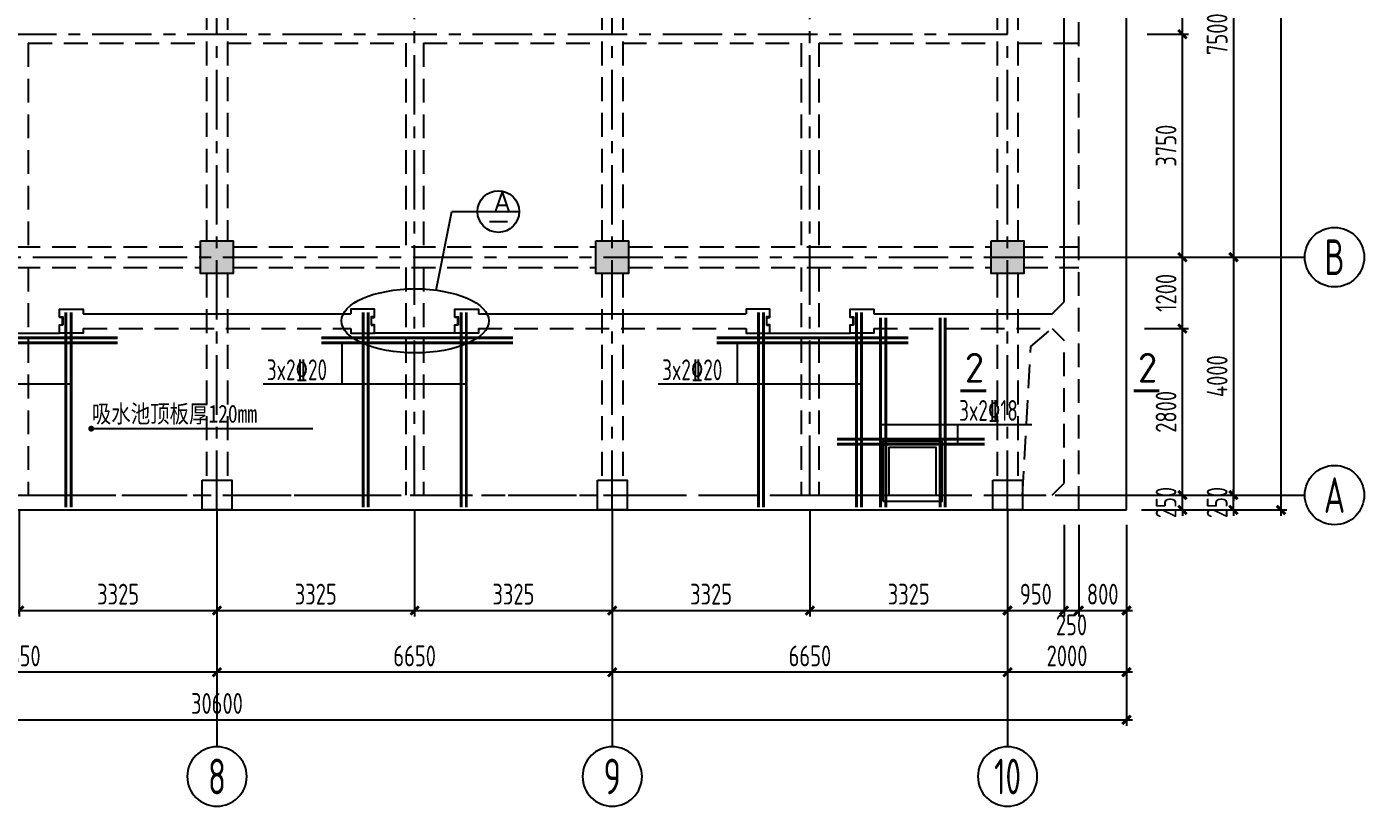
# Model space of a CAD drawing. Extents: x 665703 to 1047784, y -160603 to 92239.
# Drawn here: x 984616 to 1007116, y 9388 to 22495 of the extents above; entities that cross this region are included whole.
import ezdxf
from ezdxf.enums import TextEntityAlignment as Align

# ---------------------------------------------------------------- set-up
doc = ezdxf.new("R2010")
doc.units = 0
doc.header["$LTSCALE"] = 800
doc.linetypes.add('CENTER', pattern=[2, 1.25, -0.25, 0.25, -0.25])
doc.linetypes.add('DASHED', pattern=[0.75, 0.5, -0.25])
doc.layers.get('0').update_dxf_attribs({"linetype": 'CONTINUOUS'})
doc.layers.get('Defpoints').update_dxf_attribs({"linetype": 'CONTINUOUS'})
for name, color, linetype in [('AXIS', 4, 'CENTER'), ('BEAM', 3, 'DASHED'), ('COLU', 3, 'CONTINUOUS'), ('DIM', 2, 'CONTINUOUS'), ('HATCH', 254, 'CONTINUOUS'), ('NUM', 7, 'CONTINUOUS'), ('REIN', 1, 'CONTINUOUS'), ('STEEL', 7, 'CONTINUOUS'), ('TEXT', 7, 'CONTINUOUS'), ('THICK', 6, 'CONTINUOUS'), ('中粗', 3, 'CONTINUOUS'), ('细线', 7, 'CONTINUOUS')]:
    doc.layers.add(name, color=color, linetype=linetype)
doc.styles.add('title1', font='SIMHEI.TTF', dxfattribs={"width": 0.8})
doc.styles.add('TSSD_Axis', font='tssdeng.shx', dxfattribs={"width": 0.7, "bigfont": 'tssdchn.shx'})
doc.styles.add('TSSD_Dimension', font='Tssdeng.shx', dxfattribs={"width": 0.75, "bigfont": 'hztxt.shx'})
doc.styles.add('TSSD_Label', font='Tssdeng.shx', dxfattribs={"width": 0.7, "bigfont": 'hztxt.shx'})
doc.styles.add('TSSD_Norm', font='Tssdeng.shx', dxfattribs={"bigfont": 'hztxt.shx'})
doc.dimstyles.new('TSSD_100_100', dxfattribs={"dimtxt": 350, "dimasz": 100, "dimexe": 100, "dimexo": 250, "dimgap": 100, "dimtad": 1, "dimdec": 0, "dimzin": 0, "dimdsep": 46, "dimtxsty": 'TSSD_Dimension', "dimblk": 'ARCHTICK', "dimcen": 0, "dimdle": 100, "dimclrt": 7, "dimadec": 0, "dimazin": 0, "dimtfac": 1, "dimtdec": 0, "dimtix": 1, "dimtmove": 2, "dimatfit": 3, "dimldrblk": 'ARCHTICK', "dimfxl": 0, "dimtolj": 1, "dimtzin": 0, "dimarcsym": 0})

# ---------------------------------------------------------------- blocks, each defined once
blk = doc.blocks.new('ts_axno')
at = {"color": 0, "linetype": 'ByBlock', "lineweight": -2}
blk.add_circle((0, 0), 0.5, dxfattribs=at)
at = {"color": 0, "linetype": 'ByBlock', "lineweight": -2, "style": 'TSSD_Axis', "width": 0.7}
blk.add_attdef('A', text='', height=0.6, dxfattribs=at).set_placement((0, 0), align=Align.MIDDLE_CENTER)
blk = doc.blocks.new('_ArchTick')
at = {"color": 0, "const_width": 0.5}
blk.add_lwpolyline([(-0.71, -0.71), (0.71, 0.71)], dxfattribs=at)
blk = doc.blocks.new('*D248')
at = {"layer": 'Defpoints', "color": 0, "transparency": 16777216}
for p in [(994466, 14370), (1001116, 14370), (994466, 11641)]:
    blk.add_point(p, dxfattribs=at)
at = {"layer": 'DIM', "color": 0, "lineweight": -2, "transparency": 16777216}
for p, q in [((994466, 14120), (994466, 11541)), ((1001116, 14120), (1001116, 11541)), ((1001216, 11641), (994366, 11641))]:
    blk.add_line(p, q, dxfattribs=at)
at = {"layer": 'DIM', "color": 0, "lineweight": -2, "transparency": 16777216, "xscale": 100, "yscale": 100, "zscale": 100, "rotation": 180}
blk.add_blockref('_ArchTick', (994466, 11641), dxfattribs=at)
at = {"layer": 'DIM', "color": 0, "lineweight": -2, "transparency": 16777216, "xscale": 100, "yscale": 100, "zscale": 100}
blk.add_blockref('_ArchTick', (1001116, 11641), dxfattribs=at)
at = {"layer": 'DIM', "color": 7, "transparency": 16777216, "insert": (997791, 11916), "char_height": 350, "attachment_point": 5, "style": 'TSSD_Dimension'}
blk.add_mtext('\\A1;6650', dxfattribs=at)
blk = doc.blocks.new('*D249')
at = {"layer": 'Defpoints', "color": 0, "transparency": 16777216}
for p in [(987816, 14370), (994466, 14370), (987816, 11641)]:
    blk.add_point(p, dxfattribs=at)
at = {"layer": 'DIM', "color": 0, "lineweight": -2, "transparency": 16777216}
for p, q in [((987816, 14120), (987816, 11541)), ((994466, 14120), (994466, 11541)), ((994566, 11641), (987716, 11641))]:
    blk.add_line(p, q, dxfattribs=at)
at = {"layer": 'DIM', "color": 0, "lineweight": -2, "transparency": 16777216, "xscale": 100, "yscale": 100, "zscale": 100, "rotation": 180}
blk.add_blockref('_ArchTick', (987816, 11641), dxfattribs=at)
at = {"layer": 'DIM', "color": 0, "lineweight": -2, "transparency": 16777216, "xscale": 100, "yscale": 100, "zscale": 100}
blk.add_blockref('_ArchTick', (994466, 11641), dxfattribs=at)
at = {"layer": 'DIM', "color": 7, "transparency": 16777216, "insert": (991141, 11916), "char_height": 350, "attachment_point": 5, "style": 'TSSD_Dimension'}
blk.add_mtext('\\A1;6650', dxfattribs=at)
blk = doc.blocks.new('*D250')
at = {"layer": 'Defpoints', "color": 0, "transparency": 16777216}
for p in [(981166, 14370), (987816, 14370), (981166, 11641)]:
    blk.add_point(p, dxfattribs=at)
at = {"layer": 'DIM', "color": 0, "lineweight": -2, "transparency": 16777216}
for p, q in [((981166, 14120), (981166, 11541)), ((987816, 14120), (987816, 11541)), ((987916, 11641), (981066, 11641))]:
    blk.add_line(p, q, dxfattribs=at)
at = {"layer": 'DIM', "color": 0, "lineweight": -2, "transparency": 16777216, "xscale": 100, "yscale": 100, "zscale": 100, "rotation": 180}
blk.add_blockref('_ArchTick', (981166, 11641), dxfattribs=at)
at = {"layer": 'DIM', "color": 0, "lineweight": -2, "transparency": 16777216, "xscale": 100, "yscale": 100, "zscale": 100}
blk.add_blockref('_ArchTick', (987816, 11641), dxfattribs=at)
at = {"layer": 'DIM', "color": 7, "transparency": 16777216, "insert": (984491, 11916), "char_height": 350, "attachment_point": 5, "style": 'TSSD_Dimension'}
blk.add_mtext('\\A1;6650', dxfattribs=at)
blk = doc.blocks.new('*D252')
at = {"layer": 'Defpoints', "color": 0, "transparency": 16777216}
for p in [(1003116, 14370), (972516, 14120), (1003116, 10841)]:
    blk.add_point(p, dxfattribs=at)
at = {"layer": 'DIM', "color": 0, "lineweight": -2, "transparency": 16777216}
for p, q in [((1003116, 14120), (1003116, 10741)), ((972516, 13870), (972516, 10741)), ((972416, 10841), (1003216, 10841))]:
    blk.add_line(p, q, dxfattribs=at)
at = {"layer": 'DIM', "color": 0, "lineweight": -2, "transparency": 16777216, "xscale": 100, "yscale": 100, "zscale": 100, "rotation": 180}
blk.add_blockref('_ArchTick', (972516, 10841), dxfattribs=at)
at = {"layer": 'DIM', "color": 0, "lineweight": -2, "transparency": 16777216, "xscale": 100, "yscale": 100, "zscale": 100}
blk.add_blockref('_ArchTick', (1003116, 10841), dxfattribs=at)
at = {"layer": 'DIM', "color": 7, "transparency": 16777216, "insert": (987816, 11116), "char_height": 350, "attachment_point": 5, "style": 'TSSD_Dimension'}
blk.add_mtext('\\A1;30600', dxfattribs=at)
blk = doc.blocks.new('*D254')
at = {"layer": 'Defpoints', "color": 0, "transparency": 16777216}
for p in [(1002116, 26120), (1002116, 18620), (1004916, 18620)]:
    blk.add_point(p, dxfattribs=at)
at = {"layer": 'DIM', "color": 0, "lineweight": -2, "transparency": 16777216}
for p, q in [((1002366, 26120), (1005016, 26120)), ((1004916, 26220), (1004916, 18520)), ((1002366, 18620), (1005016, 18620))]:
    blk.add_line(p, q, dxfattribs=at)
at = {"layer": 'DIM', "color": 0, "lineweight": -2, "transparency": 16777216, "xscale": 100, "yscale": 100, "zscale": 100}
for p, rotation in [((1004916, 26120), 90), ((1004916, 18620), 270)]:
    blk.add_blockref('_ArchTick', p, dxfattribs=dict(at, rotation=rotation))
at = {"layer": 'DIM', "color": 7, "transparency": 16777216, "insert": (1004641, 22370), "char_height": 350, "attachment_point": 5, "rotation": 90, "style": 'TSSD_Dimension'}
blk.add_mtext('\\A1;7500', dxfattribs=at)
blk = doc.blocks.new('*D255')
at = {"layer": 'Defpoints', "color": 0, "transparency": 16777216}
for p in [(1002116, 18620), (1002116, 14620), (1004916, 14620)]:
    blk.add_point(p, dxfattribs=at)
at = {"layer": 'DIM', "color": 0, "lineweight": -2, "transparency": 16777216}
for p, q in [((1004916, 18720), (1004916, 14520)), ((1002366, 18620), (1005016, 18620)), ((1002366, 14620), (1005016, 14620))]:
    blk.add_line(p, q, dxfattribs=at)
at = {"layer": 'DIM', "color": 0, "lineweight": -2, "transparency": 16777216, "xscale": 100, "yscale": 100, "zscale": 100}
for p, rotation in [((1004916, 18620), 90), ((1004916, 14620), 270)]:
    blk.add_blockref('_ArchTick', p, dxfattribs=dict(at, rotation=rotation))
at = {"layer": 'DIM', "color": 7, "transparency": 16777216, "insert": (1004641, 16620), "char_height": 350, "attachment_point": 5, "rotation": 90, "style": 'TSSD_Dimension'}
blk.add_mtext('\\A1;4000', dxfattribs=at)
blk = doc.blocks.new('*D256')
at = {"layer": 'Defpoints', "color": 0, "transparency": 16777216}
for p in [(1003116, 35620), (1005716, 35620), (1003116, 14370)]:
    blk.add_point(p, dxfattribs=at)
at = {"layer": 'DIM', "color": 0, "lineweight": -2, "transparency": 16777216}
for p, q in [((1003366, 35620), (1005816, 35620)), ((1005716, 14270), (1005716, 35720)), ((1003366, 14370), (1005816, 14370))]:
    blk.add_line(p, q, dxfattribs=at)
at = {"layer": 'DIM', "color": 0, "lineweight": -2, "transparency": 16777216, "xscale": 100, "yscale": 100, "zscale": 100}
for p, rotation in [((1005716, 35620), 90), ((1005716, 14370), 270)]:
    blk.add_blockref('_ArchTick', p, dxfattribs=dict(at, rotation=rotation))
at = {"layer": 'DIM', "color": 7, "transparency": 16777216, "insert": (1005441, 24995), "char_height": 350, "attachment_point": 5, "rotation": 90, "style": 'TSSD_Dimension'}
blk.add_mtext('\\A1;21250', dxfattribs=at)
blk = doc.blocks.new('*D257')
at = {"layer": 'Defpoints', "color": 0, "transparency": 16777216}
for p in [(1003169, 14620), (1004057, 14620), (1003169, 14370)]:
    blk.add_point(p, dxfattribs=at)
at = {"layer": 'DIM', "color": 0, "lineweight": -2, "transparency": 16777216}
for p, q in [((1004057, 14620), (1004057, 14720)), ((1003419, 14620), (1004157, 14620)), ((1004057, 14370), (1004057, 14620)), ((1003419, 14370), (1004157, 14370)), ((1004057, 14370), (1004057, 14270))]:
    blk.add_line(p, q, dxfattribs=at)
at = {"layer": 'DIM', "color": 0, "lineweight": -2, "transparency": 16777216, "xscale": 100, "yscale": 100, "zscale": 100}
for p, rotation in [((1004057, 14620), 270), ((1004057, 14370), 90)]:
    blk.add_blockref('_ArchTick', p, dxfattribs=dict(at, rotation=rotation))
at = {"layer": 'DIM', "color": 7, "transparency": 16777216, "insert": (1003782, 14495), "char_height": 350, "attachment_point": 5, "rotation": 90, "style": 'TSSD_Dimension'}
blk.add_mtext('\\A1;250', dxfattribs=at)
blk = doc.blocks.new('*D258')
at = {"layer": 'Defpoints', "color": 0, "transparency": 16777216}
for p in [(1003169, 17420), (1004057, 17420), (1003169, 14620)]:
    blk.add_point(p, dxfattribs=at)
at = {"layer": 'DIM', "color": 0, "lineweight": -2, "transparency": 16777216}
for p, q in [((1003419, 17420), (1004157, 17420)), ((1004057, 14520), (1004057, 17520)), ((1003419, 14620), (1004157, 14620))]:
    blk.add_line(p, q, dxfattribs=at)
at = {"layer": 'DIM', "color": 0, "lineweight": -2, "transparency": 16777216, "xscale": 100, "yscale": 100, "zscale": 100}
for p, rotation in [((1004057, 17420), 90), ((1004057, 14620), 270)]:
    blk.add_blockref('_ArchTick', p, dxfattribs=dict(at, rotation=rotation))
at = {"layer": 'DIM', "color": 7, "transparency": 16777216, "insert": (1003782, 16020), "char_height": 350, "attachment_point": 5, "rotation": 90, "style": 'TSSD_Dimension'}
blk.add_mtext('\\A1;2800', dxfattribs=at)
blk = doc.blocks.new('*D259')
at = {"layer": 'Defpoints', "color": 0, "transparency": 16777216}
for p in [(1003215, 18620), (1004057, 18620), (1003169, 17420)]:
    blk.add_point(p, dxfattribs=at)
at = {"layer": 'DIM', "color": 0, "lineweight": -2, "transparency": 16777216}
for p, q in [((1004057, 17320), (1004057, 18720)), ((1003465, 18620), (1004157, 18620)), ((1003419, 17420), (1004157, 17420))]:
    blk.add_line(p, q, dxfattribs=at)
at = {"layer": 'DIM', "color": 0, "lineweight": -2, "transparency": 16777216, "xscale": 100, "yscale": 100, "zscale": 100}
for p, rotation in [((1004057, 18620), 90), ((1004057, 17420), 270)]:
    blk.add_blockref('_ArchTick', p, dxfattribs=dict(at, rotation=rotation))
at = {"layer": 'DIM', "color": 7, "transparency": 16777216, "insert": (1003782, 18020), "char_height": 350, "attachment_point": 5, "rotation": 90, "style": 'TSSD_Dimension'}
blk.add_mtext('\\A1;1200', dxfattribs=at)
blk = doc.blocks.new('*D260')
at = {"layer": 'Defpoints', "color": 0, "transparency": 16777216}
for p in [(1003215, 22370), (1004057, 22370), (1003215, 18620)]:
    blk.add_point(p, dxfattribs=at)
at = {"layer": 'DIM', "color": 0, "lineweight": -2, "transparency": 16777216}
for p, q in [((1003465, 22370), (1004157, 22370)), ((1004057, 18520), (1004057, 22470)), ((1003465, 18620), (1004157, 18620))]:
    blk.add_line(p, q, dxfattribs=at)
at = {"layer": 'DIM', "color": 0, "lineweight": -2, "transparency": 16777216, "xscale": 100, "yscale": 100, "zscale": 100}
for p, rotation in [((1004057, 22370), 90), ((1004057, 18620), 270)]:
    blk.add_blockref('_ArchTick', p, dxfattribs=dict(at, rotation=rotation))
at = {"layer": 'DIM', "color": 7, "transparency": 16777216, "insert": (1003782, 20495), "char_height": 350, "attachment_point": 5, "rotation": 90, "style": 'TSSD_Dimension'}
blk.add_mtext('\\A1;3750', dxfattribs=at)
blk = doc.blocks.new('*D261')
at = {"layer": 'Defpoints', "color": 0, "transparency": 16777216}
for p in [(1003215, 26120), (1004057, 26120), (1003215, 22370)]:
    blk.add_point(p, dxfattribs=at)
at = {"layer": 'DIM', "color": 0, "lineweight": -2, "transparency": 16777216}
for p, q in [((1003465, 26120), (1004157, 26120)), ((1004057, 22270), (1004057, 26220)), ((1003465, 22370), (1004157, 22370))]:
    blk.add_line(p, q, dxfattribs=at)
at = {"layer": 'DIM', "color": 0, "lineweight": -2, "transparency": 16777216, "xscale": 100, "yscale": 100, "zscale": 100}
for p, rotation in [((1004057, 26120), 90), ((1004057, 22370), 270)]:
    blk.add_blockref('_ArchTick', p, dxfattribs=dict(at, rotation=rotation))
at = {"layer": 'DIM', "color": 7, "transparency": 16777216, "insert": (1003782, 24245), "char_height": 350, "attachment_point": 5, "rotation": 90, "style": 'TSSD_Dimension'}
blk.add_mtext('\\A1;3750', dxfattribs=at)
blk = doc.blocks.new('*D230')
at = {"layer": 'Defpoints', "color": 0, "transparency": 16777216}
for p in [(1004028, 14620), (1004916, 14620), (1004028, 14370)]:
    blk.add_point(p, dxfattribs=at)
at = {"layer": 'DIM', "color": 0, "lineweight": -2, "transparency": 16777216}
for p, q in [((1004916, 14620), (1004916, 14720)), ((1004278, 14620), (1005016, 14620)), ((1004916, 14370), (1004916, 14620)), ((1004278, 14370), (1005016, 14370)), ((1004916, 14370), (1004916, 14270))]:
    blk.add_line(p, q, dxfattribs=at)
at = {"layer": 'DIM', "color": 0, "lineweight": -2, "transparency": 16777216, "xscale": 100, "yscale": 100, "zscale": 100}
for p, rotation in [((1004916, 14620), 270), ((1004916, 14370), 90)]:
    blk.add_blockref('_ArchTick', p, dxfattribs=dict(at, rotation=rotation))
at = {"layer": 'DIM', "color": 7, "transparency": 16777216, "insert": (1004641, 14495), "char_height": 350, "attachment_point": 5, "rotation": 90, "style": 'TSSD_Dimension'}
blk.add_mtext('\\A1;250', dxfattribs=at)
blk = doc.blocks.new('*D238')
at = {"layer": 'Defpoints', "color": 0, "transparency": 16777216}
for p in [(984491, 14620), (987816, 14370), (987816, 12679)]:
    blk.add_point(p, dxfattribs=at)
at = {"layer": 'DIM', "color": 0, "lineweight": -2, "transparency": 16777216}
for p, q in [((984491, 14370), (984491, 12579)), ((987816, 14120), (987816, 12579)), ((984391, 12679), (987916, 12679))]:
    blk.add_line(p, q, dxfattribs=at)
at = {"layer": 'DIM', "color": 0, "lineweight": -2, "transparency": 16777216, "xscale": 100, "yscale": 100, "zscale": 100, "rotation": 180}
blk.add_blockref('_ArchTick', (984491, 12679), dxfattribs=at)
at = {"layer": 'DIM', "color": 0, "lineweight": -2, "transparency": 16777216, "xscale": 100, "yscale": 100, "zscale": 100}
blk.add_blockref('_ArchTick', (987816, 12679), dxfattribs=at)
at = {"layer": 'DIM', "color": 7, "transparency": 16777216, "insert": (986153, 12954), "char_height": 350, "attachment_point": 5, "style": 'TSSD_Dimension'}
blk.add_mtext('\\A1;3325', dxfattribs=at)
blk = doc.blocks.new('*D239')
at = {"layer": 'Defpoints', "color": 0, "transparency": 16777216}
for p in [(991141, 14620), (987816, 14370), (991141, 12679)]:
    blk.add_point(p, dxfattribs=at)
at = {"layer": 'DIM', "color": 0, "lineweight": -2, "transparency": 16777216}
for p, q in [((991141, 14370), (991141, 12579)), ((987816, 14120), (987816, 12579)), ((987716, 12679), (991241, 12679))]:
    blk.add_line(p, q, dxfattribs=at)
at = {"layer": 'DIM', "color": 0, "lineweight": -2, "transparency": 16777216, "xscale": 100, "yscale": 100, "zscale": 100, "rotation": 180}
blk.add_blockref('_ArchTick', (987816, 12679), dxfattribs=at)
at = {"layer": 'DIM', "color": 0, "lineweight": -2, "transparency": 16777216, "xscale": 100, "yscale": 100, "zscale": 100}
blk.add_blockref('_ArchTick', (991141, 12679), dxfattribs=at)
at = {"layer": 'DIM', "color": 7, "transparency": 16777216, "insert": (989478, 12954), "char_height": 350, "attachment_point": 5, "style": 'TSSD_Dimension'}
blk.add_mtext('\\A1;3325', dxfattribs=at)
blk = doc.blocks.new('*D240')
at = {"layer": 'Defpoints', "color": 0, "transparency": 16777216}
for p in [(991141, 14620), (994466, 14370), (994466, 12679)]:
    blk.add_point(p, dxfattribs=at)
at = {"layer": 'DIM', "color": 0, "lineweight": -2, "transparency": 16777216}
for p, q in [((991141, 14370), (991141, 12579)), ((994466, 14120), (994466, 12579)), ((991041, 12679), (994566, 12679))]:
    blk.add_line(p, q, dxfattribs=at)
at = {"layer": 'DIM', "color": 0, "lineweight": -2, "transparency": 16777216, "xscale": 100, "yscale": 100, "zscale": 100, "rotation": 180}
blk.add_blockref('_ArchTick', (991141, 12679), dxfattribs=at)
at = {"layer": 'DIM', "color": 0, "lineweight": -2, "transparency": 16777216, "xscale": 100, "yscale": 100, "zscale": 100}
blk.add_blockref('_ArchTick', (994466, 12679), dxfattribs=at)
at = {"layer": 'DIM', "color": 7, "transparency": 16777216, "insert": (992803, 12954), "char_height": 350, "attachment_point": 5, "style": 'TSSD_Dimension'}
blk.add_mtext('\\A1;3325', dxfattribs=at)
blk = doc.blocks.new('*D241')
at = {"layer": 'Defpoints', "color": 0, "transparency": 16777216}
for p in [(997791, 14620), (994466, 14370), (997791, 12679)]:
    blk.add_point(p, dxfattribs=at)
at = {"layer": 'DIM', "color": 0, "lineweight": -2, "transparency": 16777216}
for p, q in [((997791, 14370), (997791, 12579)), ((994466, 14120), (994466, 12579)), ((994366, 12679), (997891, 12679))]:
    blk.add_line(p, q, dxfattribs=at)
at = {"layer": 'DIM', "color": 0, "lineweight": -2, "transparency": 16777216, "xscale": 100, "yscale": 100, "zscale": 100, "rotation": 180}
blk.add_blockref('_ArchTick', (994466, 12679), dxfattribs=at)
at = {"layer": 'DIM', "color": 0, "lineweight": -2, "transparency": 16777216, "xscale": 100, "yscale": 100, "zscale": 100}
blk.add_blockref('_ArchTick', (997791, 12679), dxfattribs=at)
at = {"layer": 'DIM', "color": 7, "transparency": 16777216, "insert": (996128, 12954), "char_height": 350, "attachment_point": 5, "style": 'TSSD_Dimension'}
blk.add_mtext('\\A1;3325', dxfattribs=at)
blk = doc.blocks.new('*D242')
at = {"layer": 'Defpoints', "color": 0, "transparency": 16777216}
for p in [(997791, 14620), (1001116, 14370), (1001116, 12679)]:
    blk.add_point(p, dxfattribs=at)
at = {"layer": 'DIM', "color": 0, "lineweight": -2, "transparency": 16777216}
for p, q in [((997791, 14370), (997791, 12579)), ((1001116, 14120), (1001116, 12579)), ((997691, 12679), (1001216, 12679))]:
    blk.add_line(p, q, dxfattribs=at)
at = {"layer": 'DIM', "color": 0, "lineweight": -2, "transparency": 16777216, "xscale": 100, "yscale": 100, "zscale": 100, "rotation": 180}
blk.add_blockref('_ArchTick', (997791, 12679), dxfattribs=at)
at = {"layer": 'DIM', "color": 0, "lineweight": -2, "transparency": 16777216, "xscale": 100, "yscale": 100, "zscale": 100}
blk.add_blockref('_ArchTick', (1001116, 12679), dxfattribs=at)
at = {"layer": 'DIM', "color": 7, "transparency": 16777216, "insert": (999453, 12954), "char_height": 350, "attachment_point": 5, "style": 'TSSD_Dimension'}
blk.add_mtext('\\A1;3325', dxfattribs=at)
blk = doc.blocks.new('*D243')
at = {"layer": 'Defpoints', "color": 0, "transparency": 16777216}
for p in [(1001116, 14370), (1002066, 14370), (1002066, 12679)]:
    blk.add_point(p, dxfattribs=at)
at = {"layer": 'DIM', "color": 0, "lineweight": -2, "transparency": 16777216}
for p, q in [((1001116, 14120), (1001116, 12579)), ((1002066, 14120), (1002066, 12579)), ((1001016, 12679), (1002166, 12679))]:
    blk.add_line(p, q, dxfattribs=at)
at = {"layer": 'DIM', "color": 0, "lineweight": -2, "transparency": 16777216, "xscale": 100, "yscale": 100, "zscale": 100, "rotation": 180}
blk.add_blockref('_ArchTick', (1001116, 12679), dxfattribs=at)
at = {"layer": 'DIM', "color": 0, "lineweight": -2, "transparency": 16777216, "xscale": 100, "yscale": 100, "zscale": 100}
blk.add_blockref('_ArchTick', (1002066, 12679), dxfattribs=at)
at = {"layer": 'DIM', "color": 7, "transparency": 16777216, "insert": (1001591, 12954), "char_height": 350, "attachment_point": 5, "style": 'TSSD_Dimension'}
blk.add_mtext('\\A1;950', dxfattribs=at)
blk = doc.blocks.new('*D244')
at = {"layer": 'Defpoints', "color": 0, "transparency": 16777216}
for p in [(1002066, 14370), (1002316, 14370), (1002316, 12679)]:
    blk.add_point(p, dxfattribs=at)
at = {"layer": 'DIM', "color": 0, "lineweight": -2, "transparency": 16777216}
for p, q in [((1002066, 14120), (1002066, 12579)), ((1002316, 14120), (1002316, 12579)), ((1001966, 12679), (1002416, 12679))]:
    blk.add_line(p, q, dxfattribs=at)
at = {"layer": 'DIM', "color": 0, "lineweight": -2, "transparency": 16777216, "xscale": 100, "yscale": 100, "zscale": 100, "rotation": 180}
blk.add_blockref('_ArchTick', (1002066, 12679), dxfattribs=at)
at = {"layer": 'DIM', "color": 0, "lineweight": -2, "transparency": 16777216, "xscale": 100, "yscale": 100, "zscale": 100}
blk.add_blockref('_ArchTick', (1002316, 12679), dxfattribs=at)
at = {"layer": 'DIM', "color": 7, "transparency": 16777216, "insert": (1002191, 12437), "char_height": 350, "attachment_point": 5, "style": 'TSSD_Dimension'}
blk.add_mtext('\\A1;250', dxfattribs=at)
blk = doc.blocks.new('*D245')
at = {"layer": 'Defpoints', "color": 0, "transparency": 16777216}
for p in [(1002316, 14370), (1003116, 14370), (1003116, 12679)]:
    blk.add_point(p, dxfattribs=at)
at = {"layer": 'DIM', "color": 0, "lineweight": -2, "transparency": 16777216}
for p, q in [((1002316, 14120), (1002316, 12579)), ((1003116, 14120), (1003116, 12579)), ((1002216, 12679), (1003216, 12679))]:
    blk.add_line(p, q, dxfattribs=at)
at = {"layer": 'DIM', "color": 0, "lineweight": -2, "transparency": 16777216, "xscale": 100, "yscale": 100, "zscale": 100, "rotation": 180}
blk.add_blockref('_ArchTick', (1002316, 12679), dxfattribs=at)
at = {"layer": 'DIM', "color": 0, "lineweight": -2, "transparency": 16777216, "xscale": 100, "yscale": 100, "zscale": 100}
blk.add_blockref('_ArchTick', (1003116, 12679), dxfattribs=at)
at = {"layer": 'DIM', "color": 7, "transparency": 16777216, "insert": (1002716, 12954), "char_height": 350, "attachment_point": 5, "style": 'TSSD_Dimension'}
blk.add_mtext('\\A1;800', dxfattribs=at)
blk = doc.blocks.new('*D247')
at = {"layer": 'Defpoints', "color": 0, "transparency": 16777216}
for p in [(1001116, 14370), (1003116, 14370), (1001116, 11641)]:
    blk.add_point(p, dxfattribs=at)
at = {"layer": 'DIM', "color": 0, "lineweight": -2, "transparency": 16777216}
for p, q in [((1001116, 14120), (1001116, 11541)), ((1003116, 14120), (1003116, 11541)), ((1003216, 11641), (1001016, 11641))]:
    blk.add_line(p, q, dxfattribs=at)
at = {"layer": 'DIM', "color": 0, "lineweight": -2, "transparency": 16777216, "xscale": 100, "yscale": 100, "zscale": 100, "rotation": 180}
blk.add_blockref('_ArchTick', (1001116, 11641), dxfattribs=at)
at = {"layer": 'DIM', "color": 0, "lineweight": -2, "transparency": 16777216, "xscale": 100, "yscale": 100, "zscale": 100}
blk.add_blockref('_ArchTick', (1003116, 11641), dxfattribs=at)
at = {"layer": 'DIM', "color": 7, "transparency": 16777216, "insert": (1002116, 11916), "char_height": 350, "attachment_point": 5, "style": 'TSSD_Dimension'}
blk.add_mtext('\\A1;2000', dxfattribs=at)

msp = doc.modelspace()

# ---------------------------------------------------------------- hatches: boundary and pattern name
at = {"layer": 'HATCH'}
for points in [[(987541, 18894.9), (988091, 18894.9), (988091, 18344.9), (987541, 18344.9)], [(994191, 18894.9), (994741, 18894.9), (994741, 18344.9), (994191, 18344.9)], [(1000841, 18894.9), (1001391, 18894.9), (1001391, 18344.9), (1000841, 18344.9)]]:
    msp.add_hatch(color=256, dxfattribs=at).paths.add_polyline_path(points)

# ---------------------------------------------------------------- linework, layer by layer
at = {"layer": 'AXIS'}
for p, q in [((991141, 14619.9), (991141, 34819.9)), ((997791, 14619.9), (997791, 34819.9)), ((987816, 14369.9), (987816, 34619.9)), ((994466, 14369.9), (994466, 34619.9)), ((1001116, 14369.9), (1001116, 34619.9)), ((974516, 22369.9), (1001116, 22369.9)), ((973516, 18619.9), (1002116, 18619.9)), ((973516, 14619.9), (1002116, 14619.9))]:
    msp.add_line(p, q, dxfattribs=at)
at = {"layer": 'BEAM'}
for p, q in [((1002316, 14369.9), (1002316, 34819.9)), ((987641, 25844.9), (987641, 18894.9)), ((987991, 25844.9), (987991, 18894.9)), ((994291, 25844.9), (994291, 18894.9)), ((994641, 25844.9), (994641, 18894.9)), ((1000941, 25844.9), (1000941, 18894.9)), ((1001291, 25844.9), (1001291, 18894.9)), ((984641, 22219.9), (987641, 22219.9)), ((984641, 22219.9), (984641, 18794.9)), ((987991, 22219.9), (990991, 22219.9)), ((990991, 22219.9), (990991, 18794.9)), ((991291, 22219.9), (994291, 22219.9)), ((991291, 22219.9), (991291, 18794.9)), ((994641, 22219.9), (997641, 22219.9)), ((997641, 22219.9), (997641, 18794.9)), ((997941, 22219.9), (1000941, 22219.9)), ((997941, 22219.9), (997941, 18794.9)), ((1001291, 22219.9), (1002316, 22219.9)), ((981441, 18794.9), (987541, 18794.9)), ((988091, 18794.9), (994191, 18794.9)), ((994741, 18794.9), (1000841, 18794.9)), ((1001391, 18794.9), (1002316, 18794.9)), ((981441, 18444.9), (987541, 18444.9)), ((984641, 18444.9), (984641, 14619.9)), ((987641, 18344.9), (987641, 14869.9)), ((987991, 18344.9), (987991, 14869.9)), ((988091, 18444.9), (994191, 18444.9)), ((990991, 18444.9), (990991, 14619.9)), ((991291, 18444.9), (991291, 14619.9)), ((994291, 18344.9), (994291, 14869.9)), ((994641, 18344.9), (994641, 14869.9)), ((994741, 18444.9), (1000841, 18444.9)), ((997641, 18444.9), (997641, 14619.9)), ((997941, 18444.9), (997941, 14619.9)), ((1000941, 18344.9), (1000941, 14869.9)), ((1001291, 18344.9), (1001291, 14869.9)), ((1001391, 18444.9), (1002316, 18444.9)), ((985566, 17419.9), (990066, 17419.9)), ((992216, 17419.9), (996716, 17419.9)), ((998866, 17419.9), (1001866, 17419.9)), ((1002066, 14819.9), (1002066, 17219.9)), ((981416, 14619.9), (987566, 14619.9)), ((988066, 14619.9), (994216, 14619.9)), ((994716, 14619.9), (1000866, 14619.9)), ((1001366, 14619.9), (1001866, 14619.9))]:
    msp.add_line(p, q, dxfattribs=at)
at = {"layer": 'COLU'}
for points in [[(987541, 18894.9), (988091, 18894.9), (988091, 18344.9), (987541, 18344.9)], [(994191, 18894.9), (994741, 18894.9), (994741, 18344.9), (994191, 18344.9)], [(1000841, 18894.9), (1001391, 18894.9), (1001391, 18344.9), (1000841, 18344.9)], [(987566, 14869.9), (988066, 14869.9), (988066, 14369.9), (987566, 14369.9)], [(994216, 14869.9), (994716, 14869.9), (994716, 14369.9), (994216, 14369.9)], [(1000866, 14869.9), (1001366, 14869.9), (1001366, 14369.9), (1000866, 14369.9)]]:
    msp.add_lwpolyline(points, close=True, dxfattribs=at)
at = {"layer": 'NUM'}
for p, q in [((1002116, 18619.9), (1006116, 18619.9)), ((1002116, 14619.9), (1006116, 14619.9)), ((987816, 14369.9), (987816, 10387.6)), ((994466, 14369.9), (994466, 10387.6)), ((1001116, 14369.9), (1001116, 10387.6))]:
    msp.add_line(p, q, dxfattribs=at)
at = {"layer": 'REIN'}
for points in [[(985275.9, 14413.7, 50, 50, 0), (985275.9, 17695, 50, 50, 0)], [(985360.9, 14413.7, 50, 50, 0), (985360.9, 17695, 50, 50, 0)], [(991925.9, 14413.7, 50, 50, 0), (991925.9, 17695, 50, 50, 0)], [(992010.9, 14413.7, 50, 50, 0), (992010.9, 17695, 50, 50, 0)], [(998575.9, 14413.7, 50, 50, 0), (998575.9, 17695, 50, 50, 0)], [(998660.9, 14413.7, 50, 50, 0), (998660.9, 17695, 50, 50, 0)], [(998980.3, 14413.7, 50, 50, 0), (998980.3, 17601.3, 50, 50, 0)], [(999065.4, 14413.7, 50, 50, 0), (999065.4, 17601.3, 50, 50, 0)], [(999979.7, 14413.7, 50, 50, 0), (999979.7, 17601.3, 50, 50, 0)], [(1000064.8, 14413.7, 50, 50, 0), (1000064.8, 17601.3, 50, 50, 0)], [(986145.1, 17265.2, 50, 50, 0), (982919.4, 17265.2, 50, 50, 0)], [(986145.1, 17180.1, 50, 50, 0), (982919.4, 17180.1, 50, 50, 0)], [(992795.1, 17265.2, 50, 50, 0), (989569.4, 17265.2, 50, 50, 0)], [(992795.1, 17180.1, 50, 50, 0), (989569.4, 17180.1, 50, 50, 0)], [(999445.1, 17265.2, 50, 50, 0), (996219.4, 17265.2, 50, 50, 0)], [(999445.1, 17180.1, 50, 50, 0), (996219.4, 17180.1, 50, 50, 0)], [(1000728.6, 15559.2, 50, 50, 0), (998248.7, 15559.2, 50, 50, 0)], [(1000728.6, 15474.1, 50, 50, 0), (998248.7, 15474.1, 50, 50, 0)]]:
    msp.add_lwpolyline(points, format="xyseb", dxfattribs=at)
at = {"layer": 'REIN', "const_width": 50}
for points in [[(990274.4, 14413.7), (990274.4, 17695)], [(990359.5, 14413.7), (990359.5, 17695)], [(996924.4, 14413.7), (996924.4, 17695)], [(997009.5, 14413.7), (997009.5, 17695)]]:
    msp.add_lwpolyline(points, dxfattribs=at)
at = {"layer": 'REIN'}
msp.add_lwpolyline([(985725.3, 15737, 50, 50, 1), (985675.3, 15737, 50, 50, 1)], format="xyseb", close=True, dxfattribs=at)
at = {"layer": 'STEEL'}
for points in [[(985224, 17474.9), (985166, 17474.9), (985166, 17477.5, -0.3853136), (985170.2, 17482.2), (985209.4, 17486.2, 0.3853136), (985218, 17495.6), (985218, 17594.2, 0.3853136), (985209.4, 17603.7), (985170.2, 17607.6, -0.3853136), (985166, 17612.3), (985166, 17614.9), (985224, 17614.9), (985224, 17474.9)], [(990408, 17474.9), (990466, 17474.9), (990466, 17477.5, 0.3853136), (990461.7, 17482.2), (990422.5, 17486.2, -0.3853136), (990414, 17495.6), (990414, 17594.2, -0.3853136), (990422.5, 17603.7), (990461.7, 17607.6, 0.3853136), (990466, 17612.3), (990466, 17614.9), (990408, 17614.9), (990408, 17474.9)], [(991874, 17474.9), (991816, 17474.9), (991816, 17477.5, -0.3853136), (991820.2, 17482.2), (991859.4, 17486.2, 0.3853136), (991868, 17495.6), (991868, 17594.2, 0.3853136), (991859.4, 17603.7), (991820.2, 17607.6, -0.3853136), (991816, 17612.3), (991816, 17614.9), (991874, 17614.9), (991874, 17474.9)], [(997058, 17474.9), (997116, 17474.9), (997116, 17477.5, 0.3853136), (997111.7, 17482.2), (997072.5, 17486.2, -0.3853136), (997064, 17495.6), (997064, 17594.2, -0.3853136), (997072.5, 17603.7), (997111.7, 17607.6, 0.3853136), (997116, 17612.3), (997116, 17614.9), (997058, 17614.9), (997058, 17474.9)], [(998524, 17474.9), (998466, 17474.9), (998466, 17477.5, -0.3853136), (998470.2, 17482.2), (998509.4, 17486.2, 0.3853136), (998518, 17495.6), (998518, 17594.2, 0.3853136), (998509.4, 17603.7), (998470.2, 17607.6, -0.3853136), (998466, 17612.3), (998466, 17614.9), (998524, 17614.9), (998524, 17474.9)]]:
    msp.add_lwpolyline(points, format="xyb", dxfattribs=at)
at = {"layer": 'THICK'}
for points in [[(1000757.1, 16373.2, 50, 50, 0), (1000322.5, 16373.2, 50, 50, 0)], [(1003669.1, 16373.2, 50, 50, 0), (1003234.5, 16373.2, 50, 50, 0)]]:
    msp.add_lwpolyline(points, format="xyseb", dxfattribs=at)
at = {"layer": '中粗'}
for p, q in [((1003116, 14369.9), (1003116, 35619.9)), ((1002066, 17869.9), (1002066, 34369.9)), ((1001866, 17669.9), (1002066, 17869.9)), ((985566, 17669.9), (990066, 17669.9)), ((992216, 17669.9), (996716, 17669.9)), ((998866, 17669.9), (1001866, 17669.9)), ((983816, 17344.9), (985166, 17344.9)), ((991816, 17344.9), (990466, 17344.9)), ((997116, 17344.9), (998466, 17344.9)), ((1001866, 17419.9), (1002066, 17219.9)), ((1001866, 14619.9), (1002066, 14819.9)), ((972516, 14369.9), (1003116, 14369.9))]:
    msp.add_line(p, q, dxfattribs=at)
for points in [[(985166, 17612.3), (985166, 17744.9), (985566, 17744.9), (985566, 17669.9)], [(990466, 17612.3), (990466, 17744.9), (990066, 17744.9), (990066, 17669.9)], [(991816, 17612.3), (991816, 17744.9), (992216, 17744.9), (992216, 17669.9)], [(997116, 17612.3), (997116, 17744.9), (996716, 17744.9), (996716, 17669.9)], [(998466, 17612.3), (998466, 17744.9), (998866, 17744.9), (998866, 17669.9)], [(985166, 17344.9), (985166, 17477.5)], [(985566, 17419.9), (985566, 17344.9), (985166, 17344.9), (985166, 17344.9)], [(990066, 17419.9), (990066, 17344.9), (990466, 17344.9), (990466, 17344.9)], [(990466, 17344.9), (990466, 17477.5)], [(991816, 17344.9), (991816, 17477.5)], [(992216, 17419.9), (992216, 17344.9), (991816, 17344.9), (991816, 17344.9)], [(996716, 17419.9), (996716, 17344.9), (997116, 17344.9), (997116, 17344.9)], [(997116, 17344.9), (997116, 17477.5)], [(998466, 17344.9), (998466, 17477.5)], [(998866, 17419.9), (998866, 17344.9), (998466, 17344.9), (998466, 17344.9)]]:
    msp.add_lwpolyline(points, dxfattribs=at)
for points in [[(999015.8, 14519.9), (1000015.8, 14519.9), (1000015.8, 15519.9), (999015.8, 15519.9)], [(999115.8, 14619.9), (999915.8, 14619.9), (999915.8, 15419.9), (999115.8, 15419.9)]]:
    msp.add_lwpolyline(points, close=True, dxfattribs=at)
at = {"layer": '细线'}
for p, q in [((991502.8, 18065.8), (991766.1, 19387.6)), ((991766.1, 19387.6), (992899.3, 19387.6)), ((992398.3, 19218), (992703.3, 19218)), ((989923.9, 16487.1), (989923.9, 17180.1)), ((996573.9, 16487.1), (996573.9, 17180.1)), ((985360.9, 16487.1), (981940.6, 16487.1)), ((992010.9, 16487.1), (988590.6, 16487.1)), ((998660.9, 16487.1), (995240.6, 16487.1)), ((1001525.7, 15803.5), (998980.3, 15803.5)), ((1000270.8, 15803.5), (1000270.8, 15474.1)), ((985700.3, 15737), (989426.9, 15737))]:
    msp.add_line(p, q, dxfattribs=at)
at = {"layer": '细线', "linetype": 'DASHED'}
for p, q in [((1001506.8, 17116.4), (1001866, 17419.9)), ((1001366, 14619.9), (1001506.8, 17116.4))]:
    msp.add_line(p, q, dxfattribs=at)
at = {"layer": '细线'}
msp.add_circle((992549.3, 19387.6), 350, dxfattribs=at)
msp.add_ellipse((991149.3, 17549.1), major_axis=(-1238.1, 0), ratio=0.4354422, dxfattribs=at)

# ---------------------------------------------------------------- block references
at = {"layer": 'NUM'}
ref = msp.add_blockref('ts_axno', (1006616, 18619.9), dxfattribs=dict(at, xscale=1000, yscale=1000, zscale=1000))
ref.add_attrib('B', 'B', dxfattribs={"height": 600, "style": 'TSSD_Axis', "width": 0.7}).set_placement((1006616, 18619.9), align=Align.MIDDLE_CENTER)
ref = msp.add_blockref('ts_axno', (1006616, 14619.9), dxfattribs=dict(at, xscale=1000, yscale=1000, zscale=1000))
ref.add_attrib('A', 'A', dxfattribs={"height": 600, "style": 'TSSD_Axis', "width": 0.7}).set_placement((1006616, 14619.9), align=Align.MIDDLE_CENTER)
ref = msp.add_blockref('ts_axno', (987816, 9887.6), dxfattribs=dict(at, xscale=-1000, yscale=1000, zscale=1000, rotation=180))
ref.add_attrib('8', '8', dxfattribs={"height": 600, "style": 'TSSD_Axis', "width": 0.7}).set_placement((987816, 9887.6), align=Align.MIDDLE_CENTER)
ref = msp.add_blockref('ts_axno', (994466, 9887.6), dxfattribs=dict(at, xscale=-1000, yscale=1000, zscale=1000, rotation=180))
ref.add_attrib('9', '9', dxfattribs={"height": 600, "style": 'TSSD_Axis', "width": 0.7}).set_placement((994466, 9887.6), align=Align.MIDDLE_CENTER)
ref = msp.add_blockref('ts_axno', (1001116, 9887.6), dxfattribs=dict(at, xscale=-1000, yscale=1000, zscale=1000, rotation=180))
ref.add_attrib('10', '10', dxfattribs={"height": 600, "style": 'TSSD_Axis', "width": 0.666667}).set_placement((1001116, 9887.6), align=Align.MIDDLE_CENTER)

# ---------------------------------------------------------------- texts
at = {"layer": 'TEXT', "style": 'TSSD_Norm'}
msp.add_text('A', height=350, dxfattribs=at).set_placement((992464.4, 19386))
at = {"layer": 'TEXT', "color": 1, "style": 'TSSD_Norm', "width": 0.7}
for s, p in [('3x2%%13220', (988654.6, 16551.5)), ('3x2%%13220', (995304.6, 16551.5)), ('3x2%%13218', (1000300.8, 15867.9))]:
    msp.add_text(s, height=350, dxfattribs=at).set_placement(p)
at = {"layer": 'TEXT', "style": 'title1', "width": 0.8}
msp.add_text('吸水池顶板厚120mm', height=300, dxfattribs=at).set_placement((985709.7, 15838))
at = {"layer": 'THICK', "style": 'TSSD_Label'}
for p in [(1000395.8, 16511.2), (1003307.9, 16511.2)]:
    msp.add_text('2', height=500, dxfattribs=at).set_placement(p)

# ---------------------------------------------------------------- dimensions: what is measured, and where the dimension line sits
at = {"layer": 'DIM'}
for base, p1, p2, angle, picture, middle in [((1005716, 35619.9), (1003116, 14369.9), (1003116, 35619.9), 270, '*D256', (1005441, 24994.9)), ((1004916, 18619.9), (1002116, 26119.9), (1002116, 18619.9), 270, '*D254', (1004641, 22369.9)), ((1004056.6, 26119.9), (1003215.2, 22369.9), (1003215.2, 26119.9), 90, '*D261', (1003781.6, 24244.9)), ((1004056.6, 22369.9), (1003215.2, 18619.9), (1003215.2, 22369.9), 90, '*D260', (1003781.6, 20494.9)), ((1004916, 14619.9), (1002116, 18619.9), (1002116, 14619.9), 270, '*D255', (1004641, 16619.9)), ((1004056.6, 18619.9), (1003168.7, 17419.9), (1003215.2, 18619.9), 90, '*D259', (1003781.6, 18019.9)), ((1004056.6, 17419.9), (1003168.7, 14619.9), (1003168.7, 17419.9), 90, '*D258', (1003781.6, 16019.9)), ((1004056.6, 14619.9), (1003168.7, 14369.9), (1003168.7, 14619.9), 90, '*D257', (1003781.6, 14494.9)), ((1004916, 14619.9), (1004028.1, 14369.9), (1004028.1, 14619.9), 90, '*D230', (1004641, 14494.9)), ((1001116, 11640.9), (1003116, 14369.9), (1001116, 14369.9), 180, '*D247', (1002116, 11915.9))]:
    dim = msp.add_linear_dim(base=base, p1=p1, p2=p2, angle=angle, dimstyle='TSSD_100_100', dxfattribs=at)
    dim.commit()
    dim.dimension.update_dxf_attribs({"geometry": picture, "text_midpoint": middle})
for base, p1, p2, picture, middle in [((987816, 12678.9), (984491, 14619.9), (987816, 14369.9), '*D238', (986153.5, 12953.9)), ((991141, 12678.9), (987816, 14369.9), (991141, 14619.9), '*D239', (989478.5, 12953.9)), ((994466, 12678.9), (991141, 14619.9), (994466, 14369.9), '*D240', (992803.5, 12953.9)), ((997791, 12678.9), (994466, 14369.9), (997791, 14619.9), '*D241', (996128.5, 12953.9)), ((1001116, 12678.9), (997791, 14619.9), (1001116, 14369.9), '*D242', (999453.5, 12953.9)), ((1003116, 10840.9), (972516, 14119.9), (1003116, 14369.9), '*D252', (987816, 11115.9)), ((981166, 11640.9), (987816, 14369.9), (981166, 14369.9), '*D250', (984491, 11915.9)), ((987816, 11640.9), (994466, 14369.9), (987816, 14369.9), '*D249', (991141, 11915.9)), ((994466, 11640.9), (1001116, 14369.9), (994466, 14369.9), '*D248', (997791, 11915.9)), ((1002066, 12678.9), (1001116, 14369.9), (1002066, 14369.9), '*D243', (1001591, 12953.9)), ((1003116, 12678.9), (1002316, 14369.9), (1003116, 14369.9), '*D245', (1002716, 12953.9))]:
    dim = msp.add_linear_dim(base=base, p1=p1, p2=p2, dimstyle='TSSD_100_100', dxfattribs=at)
    dim.commit()
    dim.dimension.update_dxf_attribs({"geometry": picture, "text_midpoint": middle})
dim = msp.add_linear_dim(base=(1002316, 12678.9), p1=(1002066, 14369.9), p2=(1002316, 14369.9), dimstyle='TSSD_100_100', dxfattribs=at)
dim.commit()
dim.dimension.update_dxf_attribs({"geometry": '*D244', "text_midpoint": (1002191, 12437), "dimtype": 160})

doc.saveas('drawing.dxf')
